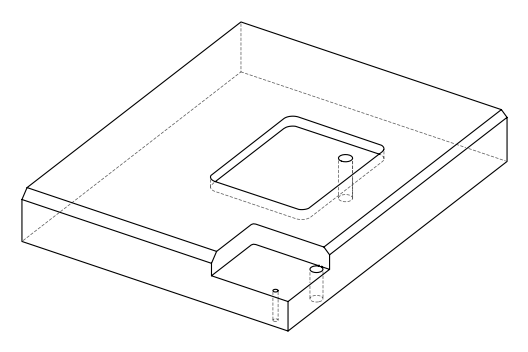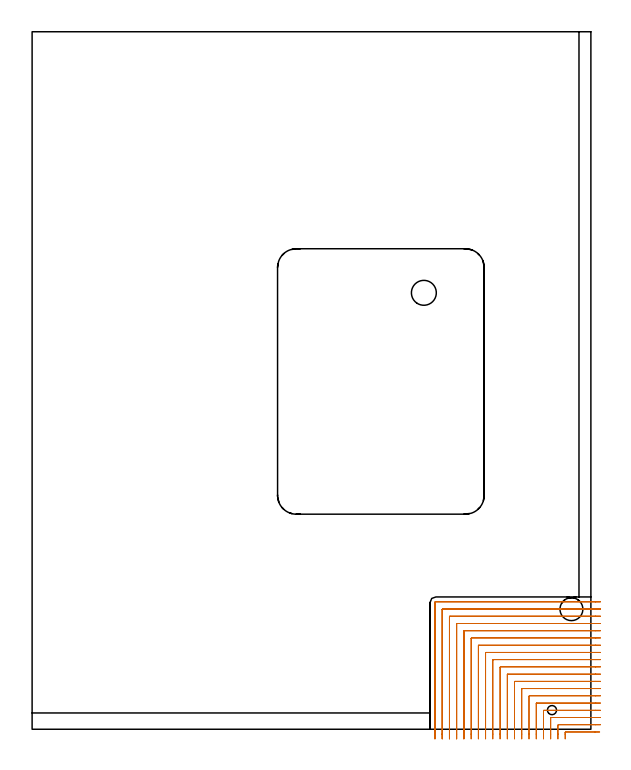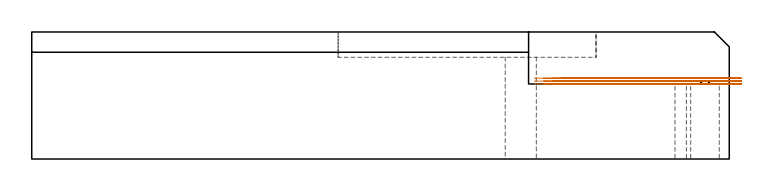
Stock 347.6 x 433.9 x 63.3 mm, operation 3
(PLAN: 10 operations, 7 tool changes, 107.1 min)
(1 AREA_MILL | FG_CHAMFER_SURFACE | UGT0205_001 | 8.14 min | 12919 mm3)
(2 AREA_MILL_1 | FG_CHAMFER_SURFACE_1 | UGT0205_001 | 8.64 min | 9758 mm3)
(3 MILL_CORNER_NOTCH_RECTANGULAR | CORNER_NOTCH_RECTANGULAR | NXT0201_008 | Follow Part, ap 1.5, ae 75% | 81.61 min | 212689 mm3)
(4 MILL_RECTANGULAR_POCKET | POCKET_RECTANGULAR_STRAIGHT | UGT0201_105 | Follow Part, ap 5.5, ae 75% | 7.87 min | 265873 mm3)
(5 SPOT_DRILL | STEP1HOLE | NXT0321_9005460120000 | 0.04 min | 22 mm3)
(6 SPOT_DRILL_1 | STEP1HOLE_2 | NXT0321_9005460120000 | 0.03 min | 23 mm3)
(7 DRILL_THROUGH_HOLE_INTO_CENTER | STEP1HOLE | NXT0301_062 | 0.18 min | 2419 mm3)
(8 DRILL_TO_ENLARGE_THROUGH_HOLE | STEP1HOLE | NXT0301_105 | 0.18 min | 3541 mm3)
(9 INDEXABLE_INSERT_DRILL_THROUGH_HOLE_FROM_SOLID | STEP1HOLE_1 | NXT0302_002 | 0.22 min | 9555 mm3)
(10 DRILL_THROUGH_HOLE_INTO_CENTER_1 | STEP1HOLE_2 | NXT0301_028 | 0.17 min | 938 mm3)
(TOOL UGT0205_001 | Chamfer Mill 20 x 3 x 45 deg. | D20 FL50 Z2)
(TOOL NXT0201_008 | ENDMILL 6mm [2P460-0600-NA 1630] | D6 FL26 Z6)
(TOOL UGT0201_105 | End Mill 22 mm | D22 FL25 Z2)
(TOOL NXT0321_9005460120000 | NC Spot Drill, 142deg, 12mm, Carbide, Uncoated | D12 PA142 FL30 Z2)
(TOOL NXT0301_062 | Carbide Drill 9.1mm [860.1-0910-027A1-MM 2214] | D9.1 PA140 FL47 Z2)
(TOOL NXT0301_105 | Carbide Drill 14.25mm [860.1-1425-071A1-MM 2214] | D14.25 PA140 FL83 Z2)
(TOOL NXT0302_002 | Index. Insert Drill 15.5mm [880-D1550L20-05] | D15.5 PA176 FL78 Z2)
(TOOL NXT0301_028 | Carbide Drill 5.7mm [860.1-0570-046A1-MM 2214] | D5.7 PA140 FL70 Z2)
(OP 3 MILL_CORNER_NOTCH_RECTANGULAR, part 2 of 2)
G0 Z73.3
X353.6 Y61.3
Z40.278
G1 X350.6
X268.897 F500.
G3 X268.6 Y61.003 R0.3
G1 Y-3.
Y-6. F250.
G0 Z73.3
X353.6 Y65.8
Z40.278
G1 X350.6
X264.397 F500.
G3 X264.1 Y65.503 R0.3
G1 Y-3.
Y-6. F250.
G0 Z73.3
X353.6 Y70.3
Z40.278
G1 X350.6
X259.897 F500.
G3 X259.6 Y70.003 R0.3
G1 Y-3.
Y-6. F250.
G0 Z73.3
X353.6 Y74.8
Z40.278
G1 X350.6
X255.397 F500.
G3 X255.1 Y74.503 R0.3
G1 Y-3.
Y-6. F250.
G0 Z73.3
X353.6 Y79.3
Z40.278
G1 X350.6
X250.897 F500.
G3 X250.6 Y79.003 R0.3
G1 Y-3.
Y-6. F250.
G0 Z73.3
X353.072 Y-1.7
Z38.839
G1 X350.072
X331.895 F500.
G3 X331.6 Y-1.995 R0.3
G1 Y-3.
Y-6. F250.
G0 Z73.3
X353.6 Y2.8
Z38.839
G1 X350.6
X327.395 F500.
G3 X327.1 Y2.505 R0.3
G1 Y-3.
Y-6. F250.
G0 Z73.3
X353.6 Y7.3
Z38.839
G1 X350.6
X322.895 F500.
G3 X322.6 Y7.005 R0.3
G1 Y-3.
Y-6. F250.
G0 Z73.3
X353.6 Y11.8
Z38.839
G1 X350.6
X318.395 F500.
G3 X318.1 Y11.505 R0.3
G1 Y-3.
Y-6. F250.
G0 Z73.3
X353.6 Y16.3
Z38.839
G1 X350.6
X313.895 F500.
G3 X313.6 Y16.005 R0.3
G1 Y-3.
Y-6. F250.
G0 Z73.3
X353.6 Y20.8
Z38.839
G1 X350.6
X309.396 F500.
G3 X309.1 Y20.504 R0.3
G1 Y-3.
Y-6. F250.
G0 Z73.3
X353.6 Y25.3
Z38.839
G1 X350.6
X304.896 F500.
G3 X304.6 Y25.004 R0.3
G1 Y-3.
Y-6. F250.
G0 Z73.3
X353.6 Y29.8
Z38.839
G1 X350.6
X300.396 F500.
G3 X300.1 Y29.504 R0.3
G1 Y-3.
Y-6. F250.
G0 Z73.3
X353.6 Y34.3
Z38.839
G1 X350.6
X295.896 F500.
G3 X295.6 Y34.004 R0.3
G1 Y-3.
Y-6. F250.
G0 Z73.3
X353.6 Y38.8
Z38.839
G1 X350.6
X291.396 F500.
G3 X291.1 Y38.504 R0.3
G1 Y-3.
Y-6. F250.
G0 Z73.3
X353.6 Y43.3
Z38.839
G1 X350.6
X286.896 F500.
G3 X286.6 Y43.004 R0.3
G1 Y-3.
Y-6. F250.
G0 Z73.3
X353.6 Y47.8
Z38.839
G1 X350.6
X282.397 F500.
G3 X282.1 Y47.503 R0.3
G1 Y-3.
Y-6. F250.
G0 Z73.3
X353.6 Y52.3
Z38.839
G1 X350.6
X277.897 F500.
G3 X277.6 Y52.003 R0.3
G1 Y-3.
Y-6. F250.
G0 Z73.3
X353.6 Y56.8
Z38.839
G1 X350.6
X273.397 F500.
G3 X273.1 Y56.503 R0.3
G1 Y-3.
Y-6. F250.
G0 Z73.3
X353.6 Y61.3
Z38.839
G1 X350.6
X268.897 F500.
G3 X268.6 Y61.003 R0.3
G1 Y-3.
Y-6. F250.
G0 Z73.3
X353.6 Y65.8
Z38.839
G1 X350.6
X264.397 F500.
G3 X264.1 Y65.503 R0.3
G1 Y-3.
Y-6. F250.
G0 Z73.3
X353.6 Y70.3
Z38.839
G1 X350.6
X259.897 F500.
G3 X259.6 Y70.003 R0.3
G1 Y-3.
Y-6. F250.
G0 Z73.3
X353.6 Y74.8
Z38.839
G1 X350.6
X255.397 F500.
G3 X255.1 Y74.503 R0.3
G1 Y-3.
Y-6. F250.
G0 Z73.3
X353.6 Y79.3
Z38.839
G1 X350.6
X250.897 F500.
G3 X250.6 Y79.003 R0.3
G1 Y-3.
Y-6. F250.
G0 Z73.3
X353.072 Y-1.7
Z37.4
G1 X350.072
X331.895 F500.
G3 X331.6 Y-1.995 R0.3
G1 Y-3.
Y-6. F250.
G0 Z73.3
X353.6 Y2.8
Z37.4
G1 X350.6
X327.395 F500.
G3 X327.1 Y2.505 R0.3
G1 Y-3.
Y-6. F250.
G0 Z73.3
X353.6 Y7.3
Z37.4
G1 X350.6
X322.895 F500.
G3 X322.6 Y7.005 R0.3
G1 Y-3.
Y-6. F250.
G0 Z73.3
X353.6 Y11.8
Z37.4
G1 X350.6
X318.395 F500.
G3 X318.1 Y11.505 R0.3
G1 Y-3.
Y-6. F250.
G0 Z73.3
X353.6 Y16.3
Z37.4
G1 X350.6
X313.895 F500.
G3 X313.6 Y16.005 R0.3
G1 Y-3.
Y-6. F250.
G0 Z73.3
X353.6 Y20.8
Z37.4
G1 X350.6
X309.396 F500.
G3 X309.1 Y20.504 R0.3
G1 Y-3.
Y-6. F250.
G0 Z73.3
X353.6 Y25.3
Z37.4
G1 X350.6
X304.896 F500.
G3 X304.6 Y25.004 R0.3
G1 Y-3.
Y-6. F250.
G0 Z73.3
X353.6 Y29.8
Z37.4
G1 X350.6
X300.396 F500.
G3 X300.1 Y29.504 R0.3
G1 Y-3.
Y-6. F250.
G0 Z73.3
X353.6 Y34.3
Z37.4
G1 X350.6
X295.896 F500.
G3 X295.6 Y34.004 R0.3
G1 Y-3.
Y-6. F250.
G0 Z73.3
X353.6 Y38.8
Z37.4
G1 X350.6
X291.396 F500.
G3 X291.1 Y38.504 R0.3
G1 Y-3.
Y-6. F250.
G0 Z73.3
X353.6 Y43.3
Z37.4
G1 X350.6
X286.896 F500.
G3 X286.6 Y43.004 R0.3
G1 Y-3.
Y-6. F250.
G0 Z73.3
X353.6 Y47.8
Z37.4
G1 X350.6
X282.397 F500.
G3 X282.1 Y47.503 R0.3
G1 Y-3.
Y-6. F250.
G0 Z73.3
X353.6 Y52.3
Z37.4
G1 X350.6
X277.897 F500.
G3 X277.6 Y52.003 R0.3
G1 Y-3.
Y-6. F250.
G0 Z73.3
X353.6 Y56.8
Z37.4
G1 X350.6
X273.397 F500.
G3 X273.1 Y56.503 R0.3
G1 Y-3.
Y-6. F250.
G0 Z73.3
X353.6 Y61.3
Z37.4
G1 X350.6
X268.897 F500.
G3 X268.6 Y61.003 R0.3
G1 Y-3.
Y-6. F250.
G0 Z73.3
X353.6 Y65.8
Z37.4
G1 X350.6
X264.397 F500.
G3 X264.1 Y65.503 R0.3
G1 Y-3.
Y-6. F250.
G0 Z73.3
X353.6 Y70.3
Z37.4
G1 X350.6
X259.897 F500.
G3 X259.6 Y70.003 R0.3
G1 Y-3.
Y-6. F250.
G0 Z73.3
X353.6 Y74.8
Z37.4
G1 X350.6
X255.397 F500.
G3 X255.1 Y74.503 R0.3
G1 Y-3.
Y-6. F250.
G0 Z73.3
X353.6 Y79.3
Z37.4
G1 X350.6
X250.897 F500.
G3 X250.6 Y79.003 R0.3
G1 Y-3.
Y-6. F250.
G0 Z73.3
M5
M2
